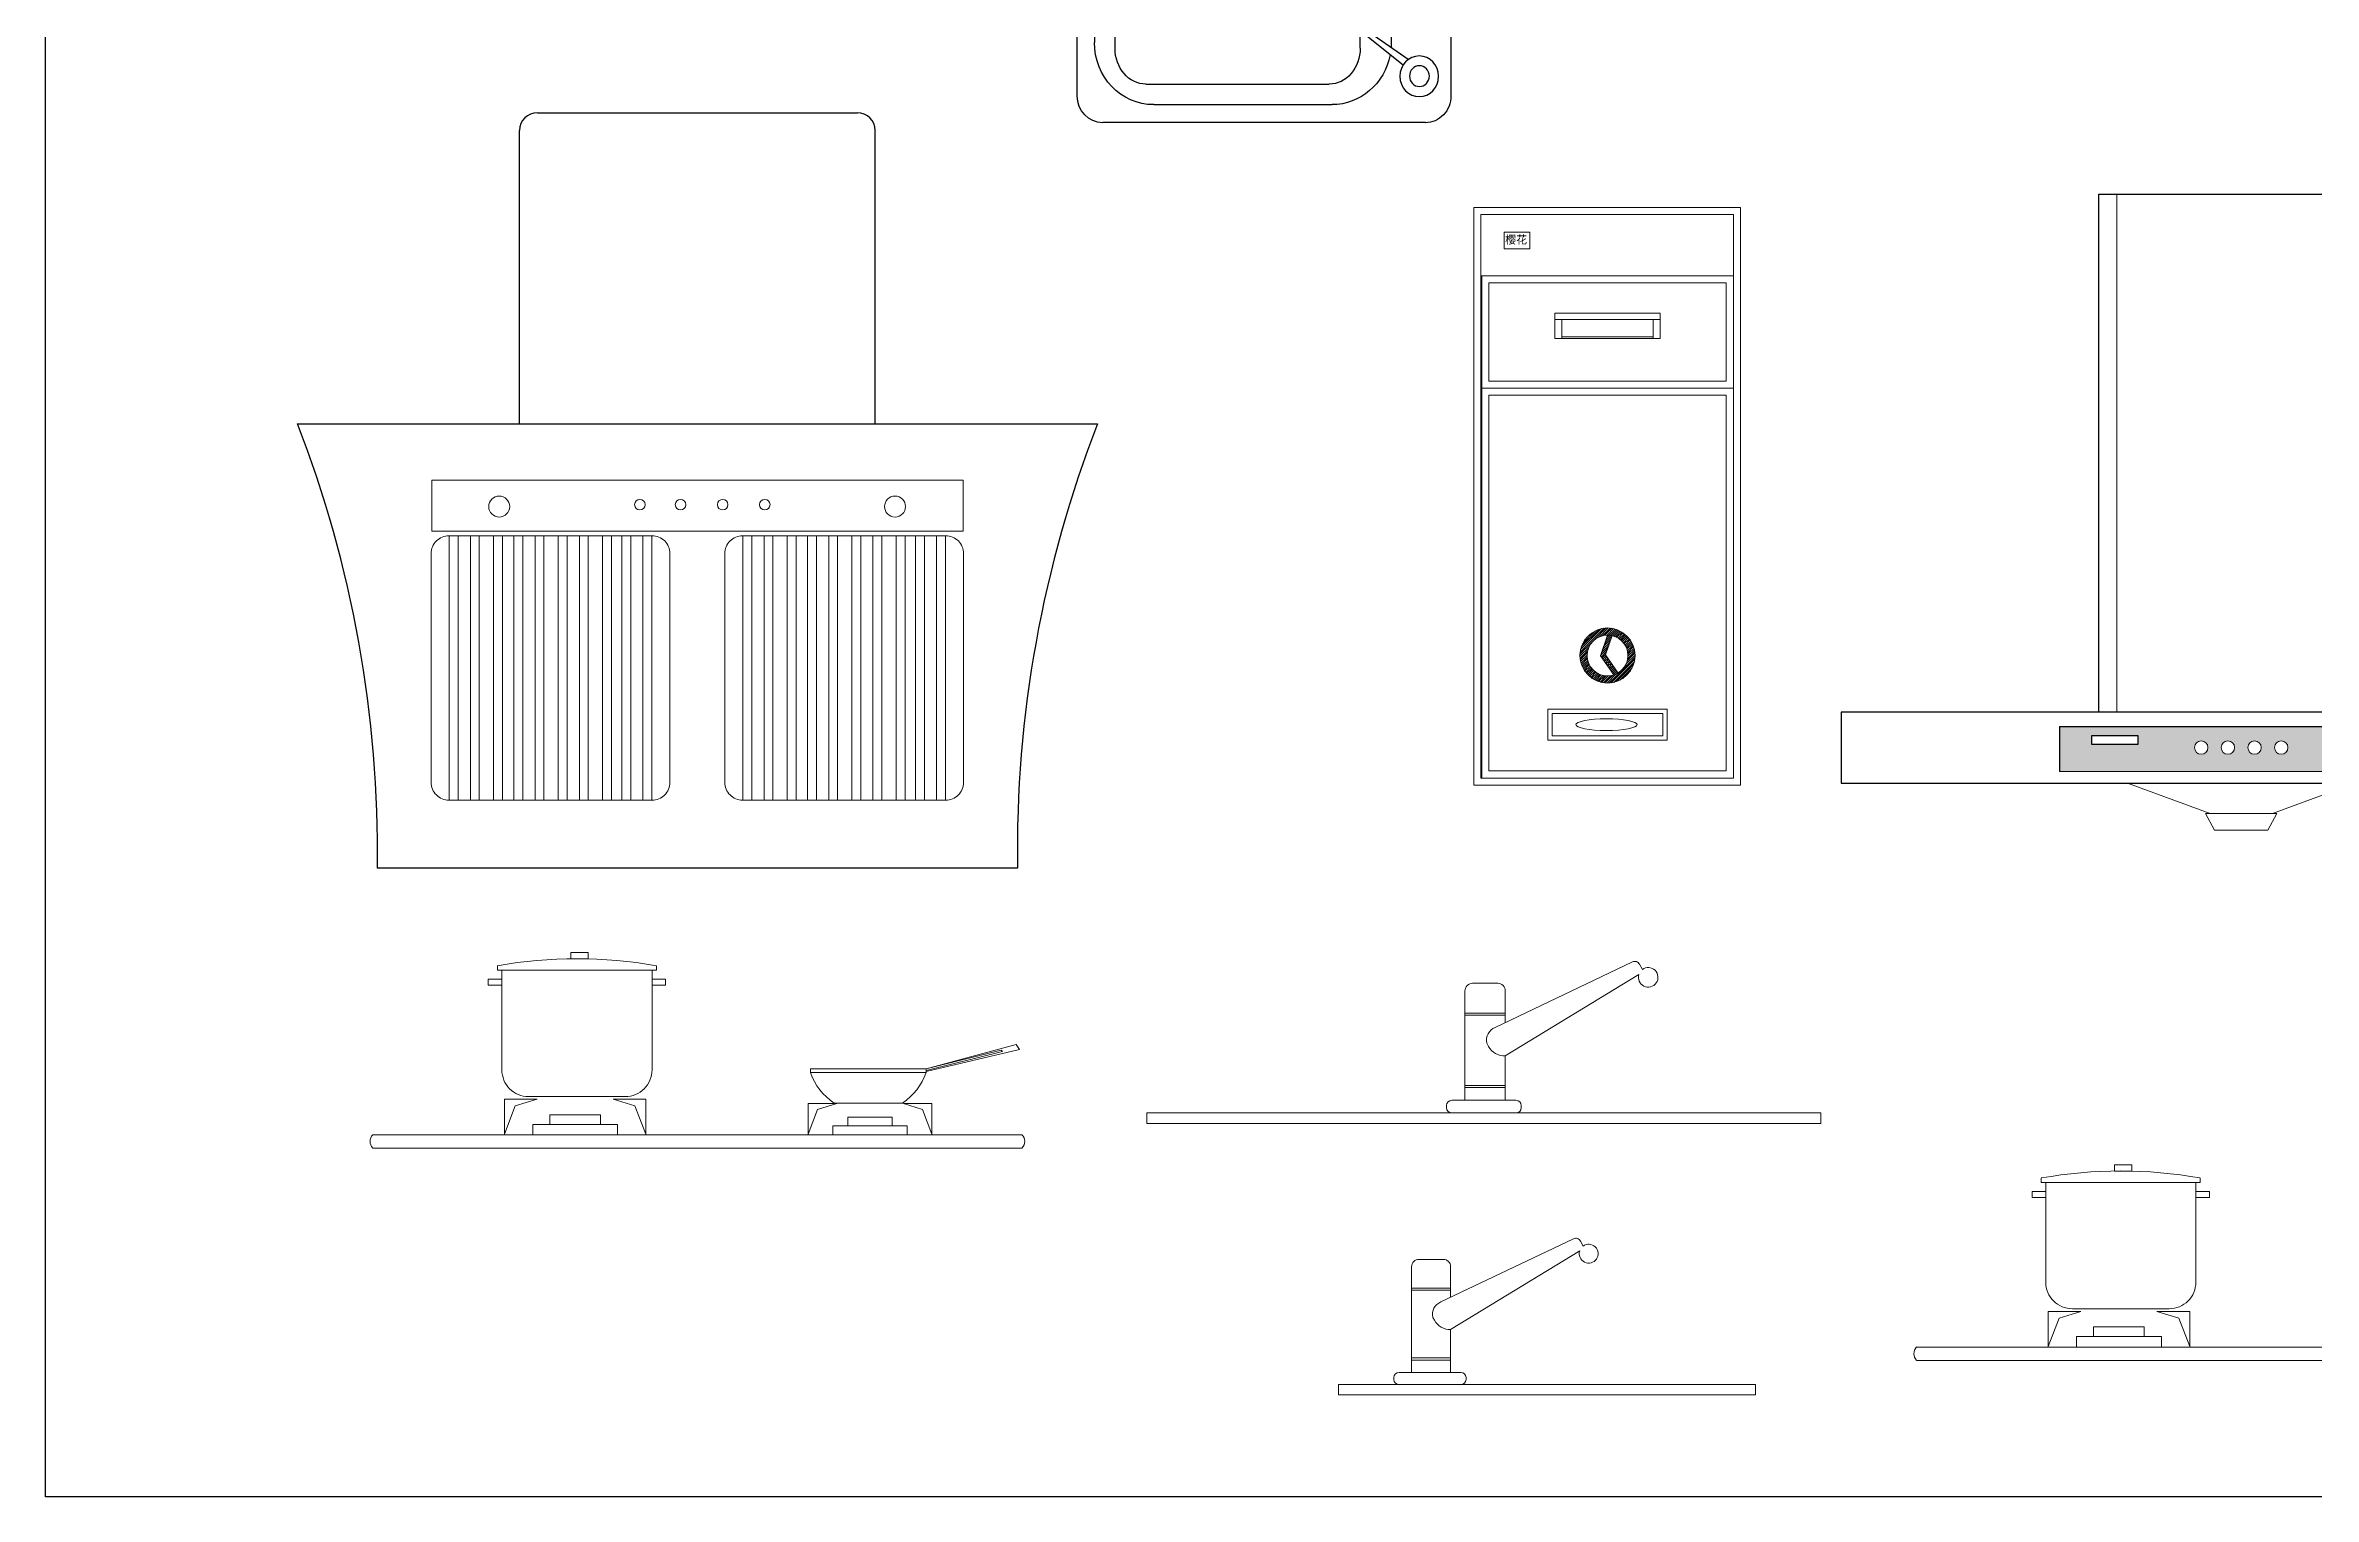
# Model space of a CAD drawing. Header units: millimetres. Extents: x 351279 to 387190, y -1289537 to -1277077.
# Drawn here: x 351279 to 353830, y -1284168 to -1282535 of the extents above; entities that cross this region are included whole.
import ezdxf

# ---------------------------------------------------------------- set-up
doc = ezdxf.new("R2010")
doc.units = ezdxf.units.MM
doc.header["$LTSCALE"] = 20
for name, color, linetype in [('3', 3, 'Continuous'), ('公用视窗', 7, 'Continuous'), ('厨柜', 7, 'Continuous')]:
    doc.layers.add(name, color=color, linetype=linetype)
doc.layers.add('图层1', color=4, linetype='Continuous', plot=False)
doc.layers.add('图层12', color=8, linetype='Continuous', lineweight=5)
doc.layers.add('实物线', color=7, linetype='Continuous', lineweight=20)
doc.styles.add('HK', font='simhei.ttf', dxfattribs={"height": 90})
pattern_1 = [(45, (-4.3583, 0), (-1.122532015, 1.122532015), [])]

# ---------------------------------------------------------------- blocks, each defined once
blk = doc.blocks.new('2e4cvc')
at = {"color": 3, "lineweight": 25}
blk.add_lwpolyline([(83697.4, 62941.5), (91842.9, 62941.5), (91842.9, 56145), (83697.4, 56145)], close=True, dxfattribs=at)
blk = doc.blocks.new('A$C7E035E43')
at = {"layer": '厨柜', "color": 0, "ltscale": 0.7}
for p, q in [((2.4, 9.9), (24.3, 0)), ((6.5, 15.3), (24.9, 1))]:
    blk.add_line(p, q, dxfattribs=at)
blk.add_arc((3.5, 13.2), 3.56, 48.5655, 233.2298, dxfattribs=at)
blk = doc.blocks.new('AUDIT_I_090802132423-1')
at = {"layer": '厨柜', "color": 0, "ltscale": 0.7}
for p, rotation in [((14.2, 68.2), 350.0801344790235), ((28.8, 85.9), 317.7119098394065), ((11.1, 46.8), 20.60203861941991), ((89.6, 35.5), 170.0801344790235), ((92.7, 56.9), 200.6020386194199), ((74.9, 17.9), 137.7119098394065)]:
    blk.add_blockref('A$C7E035E43', p, dxfattribs=dict(at, rotation=rotation))
at = {"layer": '厨柜', "color": 0, "ltscale": 0.7, "xscale": -1}
for p, rotation in [((74.9, 85.9), 42.28809016059345), ((89.6, 68.2), 9.919865520976561), ((11.1, 56.9), 159.3979613805801), ((14.2, 35.5), 189.9198655209765), ((92.7, 46.8), 339.3979613805801), ((28.8, 17.9), 222.2880901605935)]:
    blk.add_blockref('A$C7E035E43', p, dxfattribs=dict(at, rotation=rotation))
blk = doc.blocks.new('AUDIT_I_090802132423-0')
at = {"layer": '厨柜', "color": 0, "ltscale": 0.7}
for p, rotation in [((14.2, 68.2), 350.0801344790235), ((28.8, 85.9), 317.7119098394065), ((11.1, 46.8), 20.60203861941991), ((89.6, 35.5), 170.0801344790235), ((92.7, 56.9), 200.6020386194199), ((74.9, 17.9), 137.7119098394065)]:
    blk.add_blockref('A$C7E035E43', p, dxfattribs=dict(at, rotation=rotation))
at = {"layer": '厨柜', "color": 0, "ltscale": 0.7, "xscale": -1}
for p, rotation in [((74.9, 85.9), 42.28809016059345), ((89.6, 68.2), 9.919865520976561), ((11.1, 56.9), 159.3979613805801), ((14.2, 35.5), 189.9198655209765), ((92.7, 46.8), 339.3979613805801), ((28.8, 17.9), 222.2880901605935)]:
    blk.add_blockref('A$C7E035E43', p, dxfattribs=dict(at, rotation=rotation))
blk = doc.blocks.new('faafggg')
at = {"color": 8, "linetype": 'ByBlock'}
for p, q in [((-66437.2, -5253.7), (-65724.2, -5253.7)), ((-66467.9, -5652.7), (-66467.9, -5282.9)), ((-65693.6, -5282.9), (-65693.6, -5652.7)), ((-66289.2, -5322), (-66375.9, -5322)), ((-66048, -5416.2), (-66175.1, -5317.3)), ((-66127.5, -5306.1), (-66030.3, -5406.4)), ((-65779.1, -5321.7), (-66014.1, -5322)), ((-66175.4, -5370.9), (-66382.5, -5370.9)), ((-65779, -5357.7), (-66077, -5358.1)), ((-66447.2, -5389.9), (-66447.2, -5594.3)), ((-66102.6, -5393.1), (-66102.6, -5603.2)), ((-65737.7, -5603.2), (-65737.7, -5393.1)), ((-65714.2, -5594.3), (-65714.2, -5389.9)), ((-66423.8, -5406.3), (-66423.8, -5609.2)), ((-66134.1, -5609.2), (-66134.1, -5406.3)), ((-66061.2, -5638.7), (-65779, -5638.7)), ((-66382.5, -5644.6), (-66175.4, -5644.6)), ((-66375.9, -5662.2), (-66051.2, -5662.2)), ((-66051.2, -5662.2), (-65785.5, -5662.2)), ((-65724.2, -5681.9), (-66437.2, -5681.9))]:
    blk.add_line(p, q, dxfattribs=at)
at = {"color": 8, "linetype": 'ByBlock', "extrusion": (0, 0, -1)}
for centre, major_axis, ratio, start_param, end_param in [((-66437.2, -5282.9), (-30.7, 0), 0.952381, 0, 1.570796), ((-65746.7, -5290), (-23.3, 0), 0.952381, 4.712389, 10.995574), ((-65724.2, -5282.9), (-30.7, 0), 0.952381, 1.570796, 3.141593), ((-66206.4, -5315), (20.4, 0), 0.952381, 1.570796326795817, 7.853981633975403), ((-66085.1, -5305.5), (20.4, 0), 0.952381, 1.570796326795815, 7.853981633975401), ((-65746.9, -5289.8), (11.9, 0), 0.952381, 3.141593, 9.424778), ((-66375.9, -5389.9), (-71.3, 0), 0.952381, 0, 1.570796), ((-65785.5, -5389.9), (-71.3, 0), 0.952381, 1.771029, 3.141593), ((-65785.5, -5389.9), (61.3, 0), 0.952381, -1.570796, -1.569194), ((-66382.5, -5406.3), (-41.3, 0), 0.857143, 0, 1.570796), ((-66175.4, -5406.3), (41.3, 0), 0.857143, -1.570796, 0), ((-66061.2, -5393.1), (40.6, 8.4), 0.921431, 3.36292, 3.794707), ((-65779, -5393.1), (-41.3, 0), 0.857143, 1.570796, 3.141593), ((-66255.5, -5512.7), (36.3, 0), 0.952381, 1.570796326796033, 7.853981633975619), ((-66255.5, -5512.7), (-34.9, 0), 0.952381, 4.712389, 10.995574), ((-65923, -5512.7), (-36.3, 0), 0.952381, 4.712389, 10.995574), ((-65923, -5512.7), (-34.9, 0), 0.952381, 4.712389, 10.995574), ((-66255.5, -5512.7), (-3.12, 0), 0.952381, 4.712389, 10.995574), ((-65923, -5512.7), (-3.12, 0), 0.952381, 4.712389, 10.995574), ((-66375.9, -5594.3), (71.3, 0), 0.952381, 1.570796, 3.141593), ((-66382.5, -5609.2), (41.3, 0), 0.857143, 1.570796, 3.141593), ((-66175.4, -5609.2), (-41.3, 0), 0.857143, 3.141593, 4.712389), ((-66061.2, -5603.2), (41.3, 0), 0.857143, 1.570796, 3.141593), ((-65785.5, -5594.3), (71.3, 0), 0.952381, 0, 1.570796), ((-65779, -5603.2), (41.3, 0), 0.857143, 0, 1.570796), ((-66437.2, -5652.7), (30.7, 0), 0.952381, 1.570796, 3.141593), ((-65724.2, -5652.7), (30.7, 0), 0.952381, 0, 1.570796)]:
    blk.add_ellipse(centre, major_axis=major_axis, ratio=ratio, start_param=start_param, end_param=end_param, dxfattribs=at)
for centre in [(-66255.5, -5512.7), (-65923, -5512.7)]:
    blk.add_ellipse(centre, major_axis=(-11.5, 0), ratio=0.952381, dxfattribs=at)
at = {"layer": '厨柜', "color": 8, "ltscale": 0.7}
for p, q in [((-65765.9, -5302.7), (-65811.6, -5368.2)), ((-65759.5, -5308.6), (-65809.7, -5371.1)), ((-65811.6, -5368.3), (-65809.5, -5370.8)), ((-66054.4, -5419.5), (-66056.3, -5410.3)), ((-66051.7, -5422.4), (-66052.8, -5412.7)), ((-66033.9, -5411.4), (-66038.1, -5421.6))]:
    blk.add_line(p, q, dxfattribs=at)
at = {"layer": '厨柜', "color": 8, "ltscale": 0.7, "extrusion": (0, 0, -1)}
for centre, major_axis, start_param, end_param in [((-66149.8, -5317.3), (25.3, 0), 1.935622, 5.801128), ((-66289.2, -5369.6), (-50, 0), 1.570796, 2.218589), ((-65977.9, -5489.6), (-181.1, 0), 1.062611, 1.29031), ((-66014.1, -5369.6), (-50, 0), 1.29031, 1.570796), ((-66114.1, -5055.2), (324.5, 0), 1.863754, 2.033896), ((-66160.1, -5161.7), (-204.5, 0), 4.554316, 4.947619), ((-66155.8, -5365.4), (-27.1, 0), 1.456192, 2.133667), ((-66105.7, -5257.9), (93.9, 0), 1.13385, 1.391082), ((-66051.4, -5419.5), (3.01, 0), 1.675747, 3.153289), ((-66046, -5405.4), (18.7, 0), 1.139153, 1.882695), ((-66046.2, -5399.6), (-17.5, 0), 3.566345, 4.811236)]:
    blk.add_ellipse(centre, major_axis=major_axis, ratio=0.952381, start_param=start_param, end_param=end_param, dxfattribs=at)
at = {"layer": '厨柜', "color": 8, "ltscale": 0.7, "extrusion": (0, 0, -1), "xscale": 0.6993887208202523, "yscale": 0.6660844959985752, "zscale": -0.95154928}
for name, p in [('AUDIT_I_090802132423-1', (66219.2, -5547.2)), ('AUDIT_I_090802132423-0', (65886.7, -5547.2))]:
    blk.add_blockref(name, p, dxfattribs=at)
blk = doc.blocks.new('fhnfssss')
at = {"layer": '实物线'}
for p, q in [((-66658.1, 1953), (-66701.9, 1953)), ((-66658.1, 1950.6), (-66701.9, 1950.6)), ((-66658.1, 1874.3), (-66701.9, 1874.3)), ((-66721.9, 1852.3), (-66721.9, 1850.1)), ((-66646.5, 1858.1), (-66716.2, 1858.1)), ((-66658.1, 1871.9), (-66701.9, 1871.9)), ((-66640.8, 1850.1), (-66640.8, 1852.3)), ((-66716.2, 1844.3), (-66646.5, 1844.3))]:
    blk.add_line(p, q, dxfattribs=at)
blk.add_lwpolyline([(-66669, 1937.4, 0.376002), (-66678.1, 1920.1), (-66676.4, 1916.7, 0.283659), (-66658.1, 1906.4), (-66512.9, 1994.9, 6.271187), (-66509.1, 2000.3), (-66512.2, 2006, 0.414214), (-66519.9, 2008.5)], format="xyb", close=True, dxfattribs=at)
blk.add_lwpolyline([(-66658.1, 1942.6), (-66658.1, 1977, 0.414214), (-66666.3, 1985.3), (-66693.6, 1985.3, 0.414214), (-66701.9, 1977), (-66701.9, 1858.1)], format="xyb", dxfattribs=at)
blk.add_lwpolyline([(-66658.1, 1858.1), (-66658.1, 1906.4)], dxfattribs=at)
blk.add_lwpolyline([(-67047.7, 1833), (-67047.7, 1833), (-66315, 1833), (-66315, 1833), (-66315, 1844.3), (-66315, 1844.3), (-67047.7, 1844.3), (-67047.7, 1844.3)], close=True, dxfattribs=at)
for centre, start, end in [((-66716.2, 1852.3), 90, 180), ((-66716.2, 1850.1), 180, 270), ((-66646.5, 1852.3), 0, 90), ((-66646.5, 1850.1), 270, 0)]:
    blk.add_arc(centre, 5.76, start, end, dxfattribs=at)
blk = doc.blocks.new('sewsdwerwe')
at = {"lineweight": 5}
h = blk.add_hatch(dxfattribs=at)
h.set_pattern_fill('ANSI31', color=252, scale=0.5, style=0)
h.set_pattern_definition(pattern_1)
h.paths.add_polyline_path([(-73790.6, 17262.6, 1), (-73728.6, 17262.6, 1)])
h.paths.add_polyline_path([(-73736.6, 17262.6, -1), (-73782.6, 17262.6, -1)], flags=16)
h = blk.add_hatch(dxfattribs=at)
h.set_pattern_fill('ANSI31', color=252, scale=0.5, style=0)
h.set_pattern_definition(pattern_1)
h.paths.add_polyline_path([(-73752.4, 17240.7, 0.055387), (-73747.8, 17242.8), (-73761.9, 17263.2), (-73754.5, 17285, 0.055802), (-73759.6, 17285.6), (-73767.4, 17262.4)])
at = {"color": 252, "lineweight": 5}
for p, q in [((-73847, 17739.1), (-73876, 17739.1)), ((-73876, 17739.1), (-73876, 17720.1)), ((-73847, 17720.1), (-73847, 17739.1)), ((-73876, 17720.1), (-73847, 17720.1)), ((-73902, 17690), (-73618, 17690)), ((-73818.8, 17640.6), (-73700.3, 17640.6)), ((-73811, 17640.6), (-73811, 17619.3)), ((-73708.2, 17640.6), (-73708.2, 17619.3)), ((-73811, 17621.3), (-73708.2, 17621.3)), ((-73902, 17563.5), (-73618, 17563.5)), ((-73759.6, 17285.6), (-73767.4, 17262.4)), ((-73754.5, 17285), (-73761.9, 17263.2)), ((-73767.4, 17262.4), (-73752.4, 17240.7)), ((-73761.9, 17263.2), (-73747.8, 17242.8))]:
    blk.add_line(p, q, dxfattribs=at)
for points in [[(-73910, 17766.7), (-73610, 17766.7), (-73610, 17116.7), (-73910, 17116.7)], [(-73902, 17758.7), (-73618, 17758.7), (-73618, 17124.7), (-73902, 17124.7)], [(-73901.1, 17690), (-73618, 17690), (-73618, 17563.5), (-73901.1, 17563.5)], [(-73893.1, 17682), (-73626, 17682), (-73626, 17571.5), (-73893.1, 17571.5)], [(-73818.8, 17647.7), (-73700.3, 17647.7), (-73700.3, 17619.3), (-73818.8, 17619.3)], [(-73901.1, 17563.5), (-73618, 17563.5), (-73618, 17124.7), (-73901.1, 17124.7)], [(-73893.1, 17555.5), (-73626, 17555.5), (-73626, 17132.7), (-73893.1, 17132.7)], [(-73826.7, 17202.4), (-73692.5, 17202.4), (-73692.5, 17167.4), (-73826.7, 17167.4)], [(-73821.7, 17197.4), (-73697.5, 17197.4), (-73697.5, 17172.4), (-73821.7, 17172.4)]]:
    blk.add_lwpolyline(points, close=True, dxfattribs=at)
for radius in [31, 23]:
    blk.add_circle((-73759.6, 17262.6), radius, dxfattribs=at)
blk.add_ellipse((-73760.8, 17184.8), major_axis=(34.5, 0), ratio=0.190242, dxfattribs=at)
at = {"color": 252, "lineweight": 5, "insert": (-73874.6, 17735), "char_height": 9, "width": 26.044, "attachment_point": 1, "style": 'HK'}
blk.add_mtext('樱花', dxfattribs=at)
blk = doc.blocks.new('fghfhgfd')
at = {"layer": '实物线'}
for p, q in [((-106761.7, 5537.2), (-106805.5, 5537.2)), ((-106761.7, 5534.7), (-106805.5, 5534.7)), ((-106825.5, 5436.5), (-106825.5, 5434.2)), ((-106750.1, 5442.2), (-106819.7, 5442.2)), ((-106761.7, 5458.5), (-106805.5, 5458.5)), ((-106761.7, 5456), (-106805.5, 5456)), ((-106744.3, 5434.2), (-106744.3, 5436.5)), ((-106819.7, 5428.5), (-106750.1, 5428.5))]:
    blk.add_line(p, q, dxfattribs=at)
blk.add_lwpolyline([(-106772.6, 5521.5, 0.376002), (-106781.7, 5504.2), (-106779.9, 5500.9, 0.283659), (-106761.7, 5490.5), (-106616.5, 5579, 6.271187), (-106612.7, 5584.4), (-106615.7, 5590.1, 0.414214), (-106623.5, 5592.6)], format="xyb", close=True, dxfattribs=at)
blk.add_lwpolyline([(-106761.7, 5526.7), (-106761.7, 5561.2, 0.414214), (-106769.9, 5569.4), (-106797.2, 5569.4, 0.414214), (-106805.5, 5561.2), (-106805.5, 5442.2)], format="xyb", dxfattribs=at)
blk.add_lwpolyline([(-106761.7, 5442.2), (-106761.7, 5490.5)], dxfattribs=at)
blk.add_lwpolyline([(-106887.6, 5417.1), (-106887.6, 5417.1), (-106418.6, 5417.1), (-106418.6, 5417.1), (-106418.6, 5428.5), (-106418.6, 5428.5), (-106887.6, 5428.5), (-106887.6, 5428.5)], close=True, dxfattribs=at)
for centre, start, end in [((-106819.7, 5436.5), 90, 180), ((-106750.1, 5436.5), 0, 90), ((-106819.7, 5434.2), 180, 270), ((-106750.1, 5434.2), 270, 0)]:
    blk.add_arc(centre, 5.76, start, end, dxfattribs=at)
blk = doc.blocks.new('hjkjg')
at = {"lineweight": 13, "ltscale": 3}
for p, q in [((-2648, -44916.2), (-2648, -44911.2)), ((-2643, -44916.2), (-2648, -44916.2)), ((-2474.1, -44916.2), (-2469.1, -44916.2)), ((-2469.1, -44916.2), (-2469.1, -44911.2)), ((-2165.9, -45027.3), (-2064.6, -44999.9)), ((-2064.6, -44999.9), (-2060.6, -45005.3)), ((-2295.9, -45027.3), (-2165.9, -45027.3)), ((-2295.9, -45027.3), (-2295.9, -45031.3)), ((-2060.6, -45005.3), (-2165.9, -45030)), ((-2165.9, -45027.3), (-2081.4, -45006.2)), ((-2079.8, -45007.5), (-2165.9, -45029)), ((-2165.9, -45031.3), (-2165.9, -45027.3)), ((-2081.4, -45006.2), (-2079.8, -45007.5)), ((-2295.9, -45031.3), (-2165.9, -45031.3)), ((-2295.9, -45031.3), (-2230.9, -45031.3)), ((-2640.2, -45100.6), (-2640.2, -45061.2)), ((-2640.2, -45061.2), (-2603.4, -45061.2)), ((-2627.9, -45068.7), (-2640.2, -45100.6)), ((-2603.4, -45061.2), (-2627.9, -45068.7)), ((-2481, -45061.2), (-2517.8, -45061.2)), ((-2517.8, -45061.2), (-2493.3, -45068.7)), ((-2493.3, -45068.7), (-2481, -45100.6)), ((-2481, -45100.6), (-2481, -45061.2)), ((-2298.5, -45100.7), (-2298.5, -45066.2)), ((-2298.5, -45066.2), (-2266.3, -45066.2)), ((-2287.8, -45072.8), (-2298.5, -45100.7)), ((-2266.3, -45066.2), (-2287.8, -45072.8)), ((-2269.4, -45065.7), (-2192.4, -45065.7)), ((-2191.4, -45066.2), (-2169.9, -45072.8)), ((-2159.2, -45066.2), (-2191.4, -45066.2)), ((-2169.9, -45072.8), (-2159.2, -45100.7)), ((-2159.2, -45100.7), (-2159.2, -45066.2)), ((-2058.1, -45101.3), (-2788.1, -45101.3)), ((-2788.1, -45116.3), (-2058.1, -45116.3))]:
    blk.add_line(p, q, dxfattribs=at)
for points in [[(-2565.6, -44896.2), (-2546.1, -44896.2), (-2546.1, -44903.5), (-2565.6, -44903.5)], [(-2658.3, -44926.3), (-2643, -44926.3), (-2643, -44932.9), (-2658.3, -44932.9)], [(-2458.8, -44926.3), (-2474.1, -44926.3), (-2474.1, -44932.9), (-2458.8, -44932.9)], [(-2589.1, -45078.7), (-2532.1, -45078.7), (-2532.1, -45089.6), (-2589.1, -45089.6)], [(-2608.3, -45089.6), (-2512.9, -45089.6), (-2512.9, -45101.3), (-2608.3, -45101.3)], [(-2270.6, -45091.1), (-2187.2, -45091.1), (-2187.2, -45101.3), (-2270.6, -45101.3)], [(-2253.8, -45081.5), (-2203.9, -45081.5), (-2203.9, -45091.1), (-2253.8, -45091.1)]]:
    blk.add_lwpolyline(points, close=True, dxfattribs=at)
blk.add_lwpolyline([(-2643, -44916.2), (-2474.1, -44916.2), (-2474.1, -45028.3, -0.414214), (-2504.1, -45058.3), (-2613, -45058.3, -0.414214), (-2643, -45028.3)], format="xyb", close=True, dxfattribs=at)
for centre, radius, start, end in [((-2558.6, -45413.3), 510.1, 79.8963, 100.1037), ((-2230.9, -45008.6), 68.8, 199.207, 235.999), ((-2230.9, -45008.6), 68.8, 304.001, 340.793), ((-2780.5, -45108.8), 10.7, 135.3269, 224.6731), ((-2065.6, -45108.8), 10.7, 315.3269, 44.6731)]:
    blk.add_arc(centre, radius, start, end, dxfattribs=at)
blk = doc.blocks.new('A$C68335ED2')
at = {"lineweight": 5}
h = blk.add_hatch(color=8, dxfattribs=at)
h.dxf.hatch_style = 1
h.paths.add_polyline_path([(654.2, 66), (654.2, 116.8), (245.8, 116.8), (245.8, 66)])
h.paths.add_polyline_path([(487.5, 92.9, -1), (502.5, 92.9, -1)], flags=16)
h.paths.add_polyline_path([(457.5, 92.9, -1), (472.5, 92.9, -1)], flags=16)
h.paths.add_polyline_path([(427.5, 92.9, -1), (442.5, 92.9, -1)], flags=16)
h.paths.add_polyline_path([(397.5, 92.9, -1), (412.5, 92.9, -1)], flags=16)
h.paths.add_polyline_path([(334.1, 96.8), (281.7, 96.8), (281.7, 106.2), (334.1, 106.2)], flags=16)
for p, q in [((290, 715.5), (610, 715.5)), ((290, 132.9), (290, 715.5)), ((610, 132.9), (610, 715.5)), ((900, 132.9), (0, 132.9)), ((0, 132.9), (0, 52.9)), ((900, 52.9), (900, 132.9)), ((245.8, 116.8), (245.8, 66)), ((245.8, 116.8), (654.2, 116.8)), ((334.1, 106.2), (281.7, 106.2)), ((281.7, 106.2), (281.7, 96.8)), ((334.1, 96.8), (334.1, 106.2)), ((281.7, 96.8), (334.1, 96.8)), ((0, 52.9), (900, 52.9))]:
    blk.add_line(p, q)
at = {"color": 8, "lineweight": 5}
for p, q in [((310, 132.9), (310, 715.5)), ((590, 132.9), (590, 715.5)), ((654.2, 116.8), (654.2, 66.4)), ((245.8, 66), (654.2, 66)), ((414.9, 18.7), (322.1, 52.9)), ((485.1, 18.7), (577.9, 52.9)), ((490.1, 18.7), (409.9, 18.7)), ((409.9, 18.7), (419.9, 0)), ((480.1, 0), (490.1, 18.7)), ((419.9, 0), (480.1, 0))]:
    blk.add_line(p, q, dxfattribs=at)
for centre in [(405, 92.9), (435, 92.9), (465, 92.9), (495, 92.9)]:
    blk.add_circle(centre, 7.55, dxfattribs=at)
blk = doc.blocks.new('dfghdfhdfgh')
at = {"layer": '3', "color": 0}
for p, q in [((-101189.6, 6204.3), (-101189.6, 6534.3)), ((-101169.6, 6554.3), (-100809.6, 6554.3)), ((-100789.6, 6204.3), (-100789.6, 6534.3)), ((-101439.6, 6204.3), (-100539.6, 6204.3)), ((-100629.6, 5704.3), (-101349.6, 5704.3))]:
    blk.add_line(p, q, dxfattribs=at)
for centre, radius, start, end in [((-101169.6, 6534.3), 20, 90, 180), ((-100809.6, 6534.3), 20, 0, 90), ((-102676.6, 5723.6), 1327.2, 359.1697, 21.2383), ((-99302.5, 5723.6), 1327.2, 158.7617, 180.8303)]:
    blk.add_arc(centre, radius, start, end, dxfattribs=at)
at = {"layer": '图层1', "color": 250, "lineweight": 5, "ltscale": 15}
for p, q in [((-101268.7, 6078.4), (-101268.7, 5780.8)), ((-101258.7, 6078.4), (-101258.7, 5780.8)), ((-101244.9, 6078.4), (-101244.9, 5780.8)), ((-101234.9, 6078.4), (-101234.9, 5780.8)), ((-101218.9, 6078.4), (-101218.9, 5780.8)), ((-101208.9, 6078.4), (-101208.9, 5780.8)), ((-101196.1, 6078.4), (-101196.1, 5780.8)), ((-101186.1, 6078.4), (-101186.1, 5780.8)), ((-101172.2, 6078.4), (-101172.2, 5780.8)), ((-101162.2, 6078.4), (-101162.2, 5780.8)), ((-101146.2, 6078.4), (-101146.2, 5780.8)), ((-101136.2, 6078.4), (-101136.2, 5780.8)), ((-101122.3, 6078.4), (-101122.3, 5780.8)), ((-101112.3, 6078.4), (-101112.3, 5780.8)), ((-101096.3, 6078.4), (-101096.3, 5780.8)), ((-101086.3, 6078.4), (-101086.3, 5780.8)), ((-101074.6, 6078.4), (-101074.6, 5780.8)), ((-101064.6, 6078.4), (-101064.6, 5780.8)), ((-101050.8, 6078.4), (-101050.8, 5780.8)), ((-101040.8, 6078.4), (-101040.8, 5780.8)), ((-100938.5, 6078.4), (-100938.5, 5780.8)), ((-100928.5, 6078.4), (-100928.5, 5780.8)), ((-100914.6, 6078.4), (-100914.6, 5780.8)), ((-100904.6, 6078.4), (-100904.6, 5780.8)), ((-100888.6, 6078.4), (-100888.6, 5780.8)), ((-100878.6, 6078.4), (-100878.6, 5780.8)), ((-100865.8, 6078.4), (-100865.8, 5780.8)), ((-100855.8, 6078.4), (-100855.8, 5780.8)), ((-100841.9, 6078.4), (-100841.9, 5780.8)), ((-100831.9, 6078.4), (-100831.9, 5780.8)), ((-100815.9, 6078.4), (-100815.9, 5780.8)), ((-100805.9, 6078.4), (-100805.9, 5780.8)), ((-100792.1, 6078.4), (-100792.1, 5780.8)), ((-100782.1, 6078.4), (-100782.1, 5780.8)), ((-100766, 6078.4), (-100766, 5780.8)), ((-100756, 6078.4), (-100756, 5780.8)), ((-100744.3, 6078.4), (-100744.3, 5780.8)), ((-100734.3, 6078.4), (-100734.3, 5780.8)), ((-100720.5, 6078.4), (-100720.5, 5780.8)), ((-100710.5, 6078.4), (-100710.5, 5780.8))]:
    blk.add_line(p, q, dxfattribs=at)
blk.add_lwpolyline([(-101288.1, 6140.9), (-100690.8, 6140.9), (-100690.8, 6083.7), (-101288.1, 6083.7)], close=True, dxfattribs=at)
for centre, radius in [((-101212.5, 6111.2), 11.8), ((-101054.3, 6113.4), 5.92), ((-101008.5, 6113.4), 5.92), ((-100961.1, 6113.4), 5.92), ((-100913.8, 6113.4), 5.92), ((-100767.3, 6111.2), 11.8)]:
    blk.add_circle(centre, radius, dxfattribs=at)
at = {"layer": '图层12'}
for points in [[(-101269, 6078.4), (-101040.5, 6078.4, -0.414214), (-101020.5, 6058.4), (-101020.5, 5800.8, -0.414214), (-101040.5, 5780.8), (-101269, 5780.8, -0.414214), (-101289, 5800.8), (-101289, 6058.4, -0.414214)], [(-100710.2, 6078.4), (-100938.7, 6078.4, 0.414214), (-100958.7, 6058.4), (-100958.7, 5800.8, 0.414214), (-100938.7, 5780.8), (-100710.2, 5780.8, 0.414214), (-100690.2, 5800.8), (-100690.2, 6058.4, 0.414214)]]:
    blk.add_lwpolyline(points, format="xyb", close=True, dxfattribs=at)

msp = doc.modelspace()

# ---------------------------------------------------------------- block references
at = {"color": 0}
msp.add_blockref('2e4cvc', (267581.278, -1340313.375), dxfattribs=at)
at = {"lineweight": 5, "xscale": 0.9816399998962879, "yscale": 0.9816399998962879, "zscale": 0.9816399998962879, "rotation": 270}
msp.add_blockref('faafggg', (358016.924, -1347109.723), dxfattribs=at)
at = {"lineweight": 5}
for name, p in [('dfghdfhdfgh', (453001.679, -1289165.484)), ('sewsdwerwe', (426795.375, -1300484.482)), ('fghfhgfd', (459620.962, -1289470.818))]:
    msp.add_blockref(name, p, dxfattribs=at)
msp.add_blockref('A$C68335ED2', (353298.549, -1283418.398))
at = {"lineweight": 5, "xscale": 1.035000000032596, "yscale": 1.035000000032596, "zscale": 1.035000000032596}
msp.add_blockref('fhnfssss', (421911.922, -1285645.492), dxfattribs=at)
at = {"layer": '公用视窗', "color": 7, "linetype": 'ByBlock'}
for p in [(354435.159, -1238659.842), (356171.612, -1238898.676)]:
    msp.add_blockref('hjkjg', p, dxfattribs=at)

doc.saveas('drawing.dxf')
